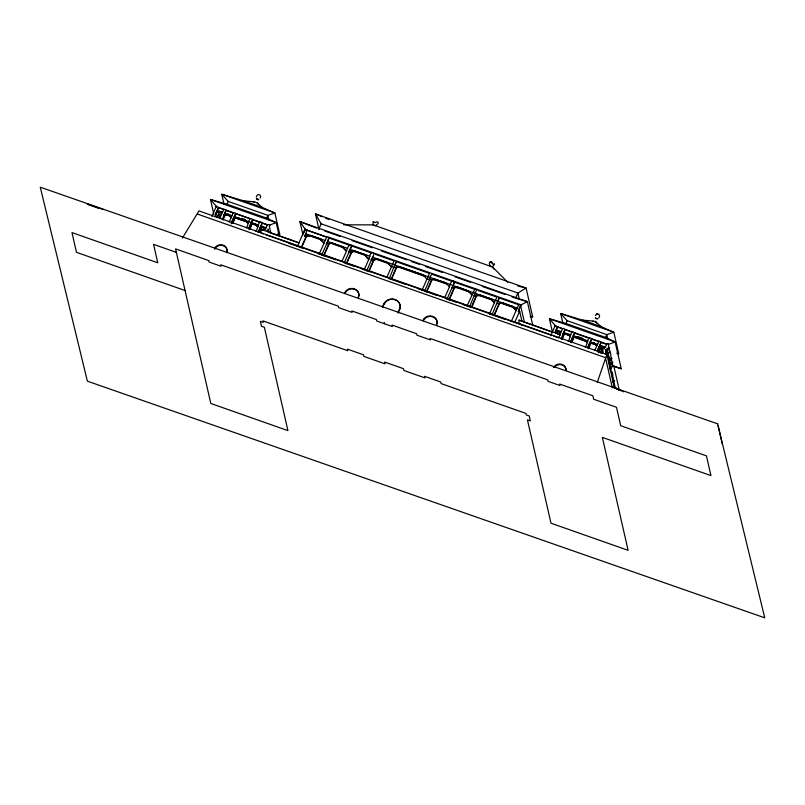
<?xml version="1.0" encoding="UTF-8"?>
<svg xmlns="http://www.w3.org/2000/svg" width="805" height="805" viewBox="0 0 805 805"><rect width="100%" height="100%" fill="white"/><g stroke="black" fill="none" stroke-linecap="round" stroke-linejoin="round"><path stroke-width="1.21" d="M299.259 242.818L261.051 229.375L261.051 233.108L263.376 233.923M519.034 323.892L519.034 320.159L560.713 334.83M319.193 254.169L324.073 243.04L319.605 238.642L310.79 235.543L304.823 236.268L307.108 230.069L304.974 229.143L305.347 229.928M216.364 212.268L219.624 212.037L216.364 212.268L218.477 207.449L217.048 206.412L216.233 206.462L216.626 207.197M558.61 337.808L560.461 333.572L558.579 331.318L555.47 331.811L557.412 326.729L555.973 325.693L555.158 325.743L555.551 326.468M226.185 210.487L233.299 212.993M228.358 214.251L231.105 217.662L228.358 214.251L223.901 214.925L226.014 210.105L223.991 209.109L219.674 218.527M231.961 215.72L224.927 213.245M248.453 228.942L252.609 219.463C248.644 215.277 248.383 226.326 246.27 227.885M252.78 219.846L259.894 222.351M256.413 198.744L258.636 199.539L257.952 199.721M258.023 232.313L262.189 222.834C258.214 218.648 257.962 229.687 255.849 231.256M258.556 225.078L234.507 216.615M262.35 223.216L267.431 225.008M263.285 227.201L260.065 227.654L263.285 227.201L265.248 229.677L267.441 224.686L268.618 224.535L270.007 225.501L269.262 225.953L270.872 232.997L297.84 242.597M266.093 227.735L261.102 225.974M516.065 310.609L512.181 306.152L516.005 310.327M562.826 334.206L567.414 333.773L562.826 334.206L564.949 329.386L563.842 328.43L562.655 328.581L560.461 333.572L558.529 331.107L555.289 331.549M561.316 331.63L556.325 329.869M574.679 333.129L589.25 338.261M587.912 340.988L573.261 335.625L570.725 342.075M591.705 339.126L598.819 341.632M595.338 318.025L597.562 318.931L595.398 318.166M606.034 351.976L606.578 352.218L606.89 349.853L605.561 349.923L606.356 349.662L606.034 351.976L606.557 352.167L608.691 347.398C608.278 335.645 604.233 354.663 602.291 346.703L599 346.935L601.114 342.115L599.091 341.119L594.774 350.537M597.491 344.349L590.457 341.884M601.275 342.487L606.286 344.127M605.028 347.005L600.027 345.244M215.338 214.532L215.851 214.663L216.183 212.359M216.968 217.652L217.3 215.317L217.662 216.877L217.139 216.746L217.662 216.877L218.92 214.009L218.447 211.926M606.98 356.132C608.147 357.118 606.326 353.445 607.473 352.63M608.902 348.334C610.502 352.359 610.693 353.073 611.106 358.004C606.89 367.14 609.727 361.224 608.429 356.796M608.993 362.824L609.476 359.272L608.952 359.08M611.327 358.95L612.062 362.17C610.754 365.53 608.62 370.411 609.898 363.246M609.938 366.989L610.432 363.427L609.013 363.729M610.11 369.847L610.432 367.543L610.965 367.724C609.526 373.097 611.408 367.654 612.766 365.269C610.703 363.699 614.366 362.592 612.062 362.17M494.522 264.674L494.21 264.06M256.312 197.134C256.604 193.049 262.289 194.357 260.216 198.04M597.25 382.496L606.859 354.452L198.946 210.9L182.373 238.129M471.639 306.735L476.409 295.324M471.76 307.279L477.003 294.731M373.248 221.647L372.826 224.857L343.695 224.826M426.298 292.084L431.742 279.607M426.922 291.501L431.862 280.15M211.826 216.485L216.233 206.462M214.925 216.787L216.706 212.721L216.193 212.58M217.139 216.746L217.984 214.824M213.818 214.15L210.477 199.489L227.01 204.198L228.228 201.421L221.747 194.246L243.754 200.868L261.987 207.277L274.887 212.953L279.838 234.688L277.775 233.913M222.22 219.423L226.195 210.367M223.086 220.017L225.491 214.321M229.254 221.898L233.299 212.671L234.819 212.671L235.593 213.476L231.427 222.955M231.397 222.804L233.832 217.259M231.327 223.85L235.764 213.738L249.137 218.437M232.625 223.247L235.07 217.692L247.477 222.059M232.665 223.388L235.07 217.692M248.815 228.781L252.368 220.681M249.651 229.234L252.086 223.679L257.298 225.521M249.681 229.375L252.116 223.83L258.375 226.034M258.385 232.152L261.937 224.052M259.653 232.565L261.867 227.523M227.01 204.198L266.656 218.145L267.874 215.368L274.887 212.953L221.747 194.246L223.951 203.917M297.448 246.29L304.974 229.143M303.888 232.846L304.874 230.582M305.538 234.637L304.542 235.905M301.231 247.568L306.534 235.503M301.845 247.024L307.138 234.949M318.901 228.952L321.155 223.8L315.449 213.889L526.098 288.029L532.679 316.878L530.284 316.617M319.605 238.642L324.073 243.04L326.79 236.992L327.907 236.871L519.899 304.431L521.278 305.518A1.348 0.523 -5.2 0 1 520.684 305.89M342.145 260.961L346.542 250.949L342.075 246.551L332.586 243.211L326.619 243.935L328.893 237.737M321.728 255.064L329.175 238.099L349.108 245.112M323.701 255.477L329.004 243.412M323.831 256.02L329.124 243.955M342.075 246.551C349.179 255.165 344.61 249.379 350.034 244.7C355.629 246.33 341.048 256.574 355.055 251.12L364.544 254.461L369.012 258.858L364.615 268.87M344.198 262.973L351.644 245.998L371.568 253.012M364.544 254.461C372.111 265.69 366.698 253.827 372.836 252.679C377.394 255.316 363.88 263.909 377.515 259.029L387.014 262.37L391.472 266.767L387.084 276.779M366.667 270.872L372.262 258.123M368.64 271.295L373.933 259.22M369.243 270.742L374.546 258.677L387.96 263.396M394.198 260.709L391.472 266.767L387.014 262.37M396.302 261.454L389.137 278.782M394.863 264.895L396.583 261.816L429.437 273.378M382.667 307.57L383.935 303.726L382.355 307.057M398.274 313.065L399.542 309.211A8.503 7.476 -5 0 0 395.054 299.47A8.503 7.476 -5 0 0 383.955 303.726M421.991 290.343L429.588 273.167M431.691 273.911L429.135 279.748L436.028 279.617L426.871 279.224L422.987 274.767L399.984 266.938L394.017 267.663L391.411 266.475M424.527 291.239L430.132 278.48M444.944 297.146L449.341 287.123C451.353 277.262 457.009 280.281 451.887 288.019L446.996 299.148M452.953 285.574L454.453 282.183L474.376 289.196M448.969 299.561L454.272 287.496M449.099 300.114L454.875 286.942L469.999 292.265M467.413 305.045L474.99 288.784L476.63 289.73L474.356 295.928L480.967 295.435L492.419 299.46M469.959 305.94L475.141 293.121M489.39 314.071L496.997 296.894M492.429 313.849L499.1 297.629M498.396 300.255L499.382 297.991L518.631 304.773M493.908 315.379L499.211 303.314M494.512 314.825L499.814 302.761M511.195 321.618L518.782 304.562M532.87 325.773L527.376 301.664L520.513 305.165L519.024 308.567L521.942 321.366M520.181 307.027L518.138 311.817L519.638 311.243L514.687 322.513M550.761 335.766L555.158 325.743M519.034 320.159L552.471 332.203L549.402 318.76L565.945 323.469L567.163 320.692L560.683 313.527L582.689 320.138L600.922 326.558L613.812 332.224L618.773 353.969L616.7 353.194M561.145 338.704L565.12 329.648L572.154 332.123M561.981 339.147L564.426 333.602L568.592 335.071M562.031 339.368L564.426 333.602M568.179 341.179C570.302 339.619 570.544 328.561 574.518 332.757L570.332 342.085M573.854 334.93L574.7 333.018M571.56 342.517L573.995 336.963L586.402 341.33M571.61 342.739L573.995 336.963M585.205 347.166C587.328 345.607 587.57 334.558 591.544 338.744L587.841 346.965M587.741 348.062L591.715 339.006M588.626 348.726L591.021 342.96M597.894 349.229L598.87 347.005M597.32 351.433L600.872 343.333M598.236 352.64L601.124 346.049M598.658 352.711L601.073 347.207L601.899 350.829L600.933 353.023M565.945 323.469L605.581 337.426L606.809 334.649L613.812 332.224L560.683 313.527L562.886 323.187M600.45 352.852L601.415 350.658L600.59 347.036M605.098 354.099L606.89 350.034L607.423 350.266M608.479 349.29L607.443 351.171M609.637 351.554L607.523 356.374L608.006 352.821L606.598 353.113M612.706 382.305L613.551 380.393C612.052 375.211 613.712 374.607 611.377 370.884M619.196 390.053L613.601 387.336L614.094 386.199L606.859 354.452M391.431 278.5L396.442 267.19M391.552 279.053L397.066 266.596M346.07 263.849L352.288 250.335M346.714 263.275L352.409 250.888L366.376 255.799M397.962 312.551L399.542 309.211M595.489 315.6C597.018 311.465 601.446 315.359 598.719 318.045M223.73 209.3L218.477 207.449M373.268 221.717L373.832 221.818A1.499 1.389 -12.8 0 0 376.338 221.979A1.298 1.197 -12.8 0 1 378.098 222.371A1.298 1.197 -12.8 0 1 377.605 224.021L375.372 225.752L372.806 224.776L492.459 266.948L494.32 264.171M612.887 365.933L613.722 365.742L612.766 365.269M253.535 202.357L254.259 201.803L257.197 202.84L261.987 207.277M592.47 321.638L593.194 321.084L596.123 322.111L596.666 323.117M248.141 223.528L245.384 220.238L238.018 217.853L233.651 218.558M257.721 226.899L254.954 223.609L250.496 224.283L254.954 223.609M325.16 240.474L305.9 233.822M347.629 248.383L327.685 241.49M370.099 256.292L350.155 249.399M517.152 308.043L372.554 257.157M596.646 346.18L593.919 342.9L589.421 343.564L593.919 342.9M597.25 313.87L596.475 314.302M269.504 225.128L276.185 222.613L279.255 236.056M608.429 344.399L615.121 341.884L621.249 368.781L613.38 366.104M268.357 230.391L266.978 230.693M607.745 357.36L607.222 357.178L608.952 356.977M610.965 367.724L609.637 367.794L610.432 367.543M609.023 348.313L609.647 347.871L608.691 347.398M611.438 358.929L612.062 358.487L611.237 358.024M615.654 388.433L616.268 388.04L615.161 387.467L613.772 381.379L614.648 380.966L613.551 380.393M471.921 294.831L467.926 290.575L471.75 294.751M494.391 302.74L490.396 298.484L494.21 302.66M491.996 262.752L491.986 262.672A1.298 1.197 -12.8 0 0 490.396 261.897A1.298 1.197 -12.8 0 0 489.5 263.396L489.51 263.476A1.298 1.197 -12.8 0 1 490.406 261.967A1.298 1.197 -12.8 0 1 492.006 262.752A1.499 1.389 -12.8 0 0 493.918 264.141L494.129 264.11M223.901 214.925L228.449 214.482M233.601 218.336L238.018 217.853M576.984 337.134L572.405 337.567L576.933 336.923L584.35 339.529L587.137 342.759M599 346.935L602.241 346.482L604.173 348.947M304.763 235.986L310.79 235.543M326.327 243.573L332.586 243.211M348.796 251.482L355.055 251.12M371.266 259.391L377.515 259.029M393.957 267.371L399.984 266.938M451.595 287.657L458.427 287.234L467.987 290.867M458.498 287.526L451.816 287.737M474.125 295.606L480.967 295.435M496.594 303.515L503.367 303.052L512.242 306.443M503.437 303.334L496.755 303.545M243.754 200.868L254.259 201.803M582.689 320.138L593.194 321.084M257.912 199.68L258.636 199.56L256.463 198.895M219.483 215.146L220.308 214.975L218.92 214.009M517.816 286.027L526.098 288.029L517.887 293.04L515.623 298.192L512.071 296.934M516.8 298.534L527.376 301.664L299.933 221.617L302.952 234.879M610.492 365.842L611.297 368.036M609.637 367.794L610.17 367.976M507.824 282.324L492.449 266.918L489.893 265.982L489.49 263.396M321.155 223.8L517.887 293.04L519.245 299.037M324.828 231.045L340.233 236.459M352.077 240.635L372.222 247.719M381.711 251.059L406.595 259.814M411.335 261.484L419.626 264.402M425.553 266.495L442.146 272.332M455.177 276.92L470.593 282.344M482.437 286.51L504.956 294.429M228.228 201.421L267.874 215.368L268.93 220.007M567.163 320.692L606.809 334.649L607.866 339.287M316.667 228.097L299.933 221.617L305.377 229.455L326.79 236.992M307.389 230.431L326.639 237.203M375.291 254.32L394.037 260.921M431.983 274.274L451.907 281.287M478.09 290.504L495.669 296.683M433.815 278.842L445.457 282.676L449.492 286.922M310.569 235.654L321.235 239.407M330.614 242.718L343.101 247.105M353.455 250.747L366.255 255.255M376.649 258.918L388.956 263.245M399.29 266.878L425.191 275.994M434.469 279.265L446.765 283.591M455.912 286.811L468.711 291.309M479.156 294.982L492.771 299.782M502.058 303.042L512.725 306.796M308.325 235.372L321.356 239.96M329.607 242.858L344.359 248.051M398.244 267.008L424.134 276.125M434.589 279.808L446.896 284.135M478.14 295.133L491.764 299.923M501.002 303.173L515.22 308.184M304.491 235.533L305.175 235.764M530.314 316.043L532.679 316.878M226.014 210.105L233.299 212.671M235.593 213.476L250.325 218.658M252.609 219.463L259.894 222.029M262.189 222.834L267.441 224.686M557.412 326.729L562.655 328.581M564.949 329.386L572.234 331.942M574.518 332.757L589.25 337.939M591.544 338.744L598.829 341.31M601.114 342.115L606.366 343.956M241.882 218.356L245.354 219.584M578.503 336.822L581.975 338.04M219.393 211.292L222.462 212.178L217.39 210.588M255.044 223.84L257.65 226.809M567.414 333.773L570.121 336.762M226.537 214.694L229.667 215.79M592.057 343.322L597.27 345.164M225.521 214.472L229.697 215.941M235.1 217.843L247.507 222.2M564.476 333.813L569.688 335.655M574.046 337.184L587.58 341.944M591.061 343.172L597.32 345.375M221.617 214.12L219.584 211.816M270.339 232.816L270.872 232.997L268.226 231.931L267.834 230.21M557.493 333.874L560.21 334.83M215.327 214.482L215.851 214.663M265.69 234.738L296.944 245.736M520.191 324.304L551.445 335.303M553.76 336.118L558.398 337.748M288.432 242.808L521.7 324.908M288.502 243.13L303.898 248.544M318.106 253.545L335.866 259.804M345.345 263.134L353.626 266.053M361.918 268.971L370.209 271.879M389.157 278.55L404.543 283.964M418.751 288.965L436.521 295.224M445.99 298.554L456.646 302.308M462.563 304.391L470.855 307.309M489.802 313.97L505.198 319.384M197.537 214.09L605.461 357.651L612.333 387.779M608.449 362.592L608.983 362.773M613.551 366.074L621.249 368.781M609.395 366.748L609.928 366.939M86.94 203.786L103.292 209.531M88.047 204.551L98.663 208.284M176.365 252.388L153.554 244.358L157.75 262.772L71.977 232.585L76.465 252.317L185.059 290.535M609.305 360.65L609.848 360.882L608.6 355.418M261.051 229.375L263.778 230.502L262.953 226.879M322.191 216.746L315.449 213.889L319.011 229.526M325.552 218.165L328.923 219.594M605.581 337.426L615.121 341.884L549.402 318.76L555.39 325.733M266.656 218.145L276.185 222.613L210.477 199.489L216.454 206.462M623.583 391.814L613.601 387.336M608.167 354.321L606.93 348.112M610.582 364.937L610.069 361.868M595.207 321.265L600.922 326.558M492.459 266.948L493.888 268.961M257.197 202.84L257.852 204.148M562.655 328.903L557.583 326.991L555.42 331.59M563.862 332.515L570.846 334.779M223.73 209.622L218.658 207.71L216.485 212.319M718.171 425.925L722.357 444.32M613.843 366.235L619.377 390.526M612.333 376.599L613.158 380.232M613.943 383.683L614.768 387.306M601.878 346.15L603.247 352.157M601.536 351.191L602.08 353.556M557.493 331.72L558.026 334.055L555.903 333.179L555.51 331.449M520.513 305.165L524.307 321.799M436.723 325.532L436.552 324.787A7.326 6.44 -5 0 0 432.688 316.395A7.326 6.44 -5 0 0 423.078 320.048L423.269 320.803A7.305 6.742 -12.8 0 1 431.872 316.576A7.305 6.742 -12.8 0 1 437.206 323.811M395.054 299.48L395.114 299.742A8.473 7.819 -12.8 0 1 399.683 309.845M384.216 322.332L384.549 323.791M358.477 298.001L358.305 297.256A7.326 6.44 -5 0 0 354.442 288.854A7.326 6.44 -5 0 0 344.832 292.517L345.023 293.262A7.305 6.742 -12.8 0 1 353.626 289.035A7.305 6.742 -12.8 0 1 358.96 296.28M305.377 229.455L305.538 230.18M268.005 228.831L268.749 232.122M219.403 216.132L219.896 218.296M227.131 251.925A6.5 5.997 -12.8 0 0 222.381 245.475A6.5 5.997 -12.8 0 0 214.724 249.238L214.543 248.413A6.521 5.736 -5 0 1 223.066 245.153A6.521 5.736 -5 0 1 226.527 252.629M384.086 304.35A8.473 7.819 -12.8 0 1 395.114 299.742M554.504 367.13A6.5 5.997 -12.8 0 1 561.316 364.756A6.5 5.997 -12.8 0 1 566.066 369.626M553.458 367.684A6.521 5.736 -5 0 1 561.186 364.202A6.521 5.736 -5 0 1 565.915 370.451M717.607 423.833L40.25 187.173L87.393 381.168L764.75 617.827L717.607 423.833M208.767 260.579L175.571 248.896L210.809 403.476L287.928 430.615L264.372 327.293L261.484 326.277L260.357 321.336L263.245 322.342L262.913 320.863L347.76 350.718L347.398 349.139L363.578 354.834L363.941 356.414L385.052 363.85L384.649 362.069L403.416 368.67L403.828 370.451L424.939 377.887L424.577 376.307L440.758 382.003L441.12 383.583L525.967 413.438L526.309 414.927L529.197 415.944L530.324 420.884L527.436 419.868L550.992 523.2L628.111 550.338L602.361 437.387L710.956 475.604L706.458 455.882L620.675 425.694L616.479 407.27L593.667 399.24L592.872 395.758L559.666 384.076L559.998 385.535L548.034 381.329L547.702 379.859L430.071 338.462L430.403 339.931L416.95 335.192L416.618 333.733L392.025 325.069L392.357 326.538L376.75 321.044L376.418 319.585L351.825 310.931L352.157 312.39L338.704 307.661L338.372 306.192L220.741 264.795L221.073 266.264L209.099 262.048L208.767 260.579"/></g></svg>
